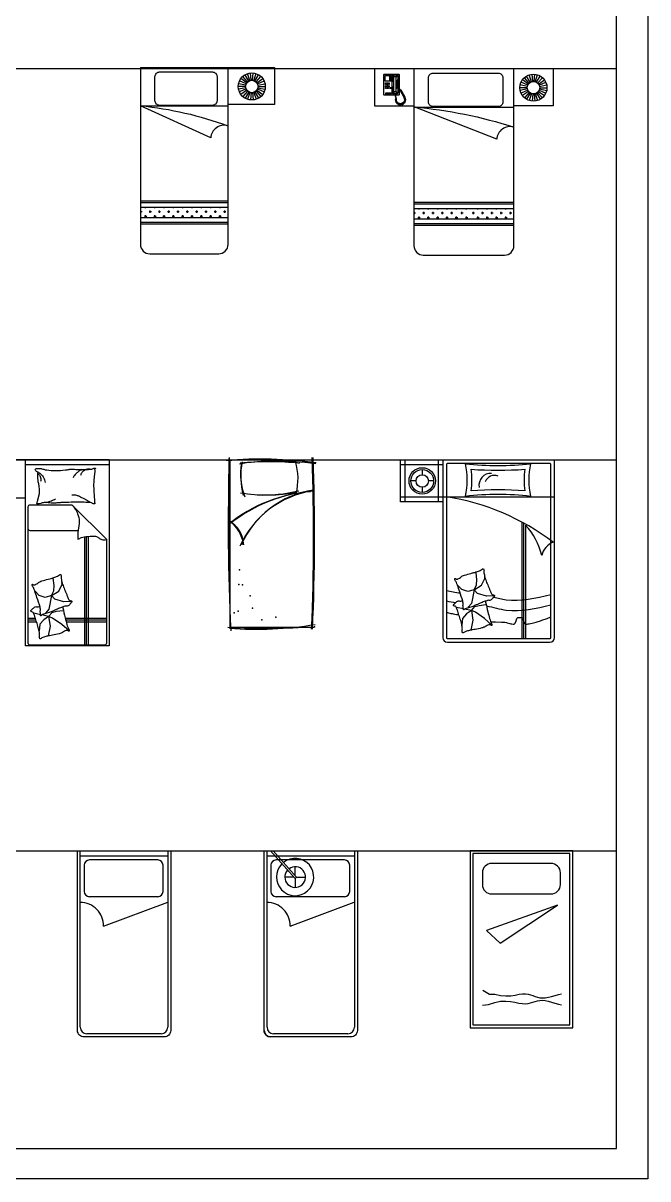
# Model space of a CAD drawing. Header units: inches. Extents: x 8.1 to 50.6, y 12.7 to 37.5.
# Drawn here: x 22.35 to 29.05, y 12.73 to 25.12 of the extents above; entities that cross this region are included whole.
import ezdxf

# ---------------------------------------------------------------- set-up
doc = ezdxf.new("R2010")
doc.units = ezdxf.units.IN
doc.header["$MEASUREMENT"] = 0
for name, color, linetype in [('02', 2, 'Continuous'), ('1', 1, 'Continuous'), ('4', 4, 'Continuous'), ('kadrbm', 4, 'Continuous')]:
    doc.layers.add(name, color=color, linetype=linetype)

# ---------------------------------------------------------------- blocks, each defined once
blk = doc.blocks.new('kadrbm')
at = {"layer": 'kadrbm', "color": 4}
blk.add_lwpolyline([(0, 0), (0, 24.797), (21, 24.797), (21, 0), (0, 0)], close=True, dxfattribs=at)
blk.add_lwpolyline([(20.663, 0.326), (20.663, 24.46), (0.337, 24.46), (0.337, 0.326), (20.663, 0.326)], dxfattribs=at)

msp = doc.modelspace()

# ---------------------------------------------------------------- linework, layer by layer
at = {"layer": '02'}
for p, q in [((23.605, 24.649), (25.045, 24.649)), ((24.755, 24.494), (24.703, 24.552)), ((24.767, 24.502), (24.728, 24.57)), ((24.779, 24.508), (24.755, 24.582)), ((24.793, 24.511), (24.785, 24.588)), ((24.807, 24.511), (24.815, 24.588)), ((24.821, 24.508), (24.845, 24.582)), ((24.834, 24.502), (24.872, 24.57)), ((24.845, 24.494), (24.897, 24.552)), ((26.117, 24.635), (28.035, 24.635)), ((26.117, 24.635), (26.117, 24.235)), ((26.216, 24.572), (26.219, 24.575)), ((26.216, 24.354), (26.216, 24.572)), ((26.219, 24.575), (26.377, 24.575)), ((26.232, 24.561), (26.278, 24.561)), ((26.232, 24.502), (26.232, 24.561)), ((26.278, 24.561), (26.278, 24.502)), ((26.282, 24.557), (26.282, 24.553)), ((26.295, 24.557), (26.282, 24.557)), ((26.282, 24.553), (26.295, 24.553)), ((26.295, 24.553), (26.295, 24.557)), ((26.306, 24.562), (26.312, 24.57)), ((26.306, 24.372), (26.306, 24.562)), ((26.312, 24.565), (26.311, 24.559)), ((26.311, 24.559), (26.325, 24.545)), ((26.311, 24.559), (26.311, 24.516)), ((26.312, 24.57), (26.359, 24.57)), ((26.318, 24.568), (26.312, 24.565)), ((26.318, 24.568), (26.356, 24.568)), ((26.326, 24.548), (26.318, 24.568)), ((26.348, 24.548), (26.356, 24.568)), ((26.364, 24.559), (26.35, 24.545)), ((26.356, 24.568), (26.362, 24.565)), ((26.359, 24.57), (26.367, 24.562)), ((26.362, 24.565), (26.364, 24.559)), ((26.367, 24.562), (26.367, 24.373)), ((26.377, 24.575), (26.38, 24.572)), ((26.38, 24.572), (26.38, 24.354)), ((27.788, 24.489), (27.749, 24.556)), ((27.801, 24.494), (27.777, 24.568)), ((27.815, 24.497), (27.807, 24.575)), ((27.829, 24.497), (27.837, 24.575)), ((27.842, 24.494), (27.866, 24.568)), ((27.855, 24.489), (27.894, 24.556)), ((28.035, 24.635), (28.035, 24.235)), ((24.733, 24.444), (24.655, 24.444)), ((24.734, 24.458), (24.659, 24.474)), ((24.734, 24.43), (24.659, 24.414)), ((24.739, 24.472), (24.668, 24.503)), ((24.746, 24.484), (24.683, 24.529)), ((24.854, 24.484), (24.917, 24.529)), ((24.861, 24.472), (24.932, 24.503)), ((24.866, 24.458), (24.941, 24.474)), ((24.866, 24.43), (24.941, 24.414)), ((24.867, 24.444), (24.945, 24.444)), ((26.278, 24.502), (26.232, 24.502)), ((26.234, 24.483), (26.243, 24.483)), ((26.234, 24.474), (26.234, 24.483)), ((26.243, 24.474), (26.234, 24.474)), ((26.234, 24.466), (26.243, 24.466)), ((26.234, 24.457), (26.234, 24.466)), ((26.243, 24.457), (26.234, 24.457)), ((26.234, 24.449), (26.243, 24.449)), ((26.234, 24.439), (26.234, 24.449)), ((26.243, 24.439), (26.234, 24.439)), ((26.234, 24.432), (26.243, 24.432)), ((26.234, 24.422), (26.234, 24.432)), ((26.243, 24.483), (26.243, 24.474)), ((26.243, 24.466), (26.243, 24.457)), ((26.243, 24.449), (26.243, 24.439)), ((26.243, 24.432), (26.243, 24.422)), ((26.249, 24.474), (26.249, 24.483)), ((26.249, 24.483), (26.259, 24.483)), ((26.259, 24.474), (26.249, 24.474)), ((26.249, 24.466), (26.259, 24.466)), ((26.249, 24.457), (26.249, 24.466)), ((26.259, 24.457), (26.249, 24.457)), ((26.249, 24.439), (26.249, 24.449)), ((26.249, 24.449), (26.259, 24.449)), ((26.259, 24.439), (26.249, 24.439)), ((26.249, 24.422), (26.249, 24.432)), ((26.249, 24.432), (26.259, 24.432)), ((26.259, 24.483), (26.259, 24.474)), ((26.259, 24.466), (26.259, 24.457)), ((26.259, 24.449), (26.259, 24.439)), ((26.259, 24.432), (26.259, 24.422)), ((26.265, 24.483), (26.274, 24.483)), ((26.265, 24.474), (26.265, 24.483)), ((26.274, 24.474), (26.265, 24.474)), ((26.265, 24.466), (26.274, 24.466)), ((26.265, 24.457), (26.265, 24.466)), ((26.274, 24.457), (26.265, 24.457)), ((26.265, 24.439), (26.265, 24.449)), ((26.265, 24.449), (26.274, 24.449)), ((26.274, 24.439), (26.265, 24.439)), ((26.265, 24.432), (26.274, 24.432)), ((26.265, 24.422), (26.265, 24.432)), ((26.274, 24.483), (26.274, 24.474)), ((26.274, 24.466), (26.274, 24.457)), ((26.274, 24.449), (26.274, 24.439)), ((26.274, 24.432), (26.274, 24.422)), ((26.282, 24.548), (26.282, 24.543)), ((26.295, 24.548), (26.282, 24.548)), ((26.282, 24.543), (26.295, 24.543)), ((26.282, 24.538), (26.282, 24.534)), ((26.295, 24.538), (26.282, 24.538)), ((26.282, 24.534), (26.295, 24.534)), ((26.282, 24.529), (26.282, 24.524)), ((26.282, 24.524), (26.295, 24.524)), ((26.282, 24.52), (26.282, 24.515)), ((26.295, 24.52), (26.282, 24.52)), ((26.282, 24.515), (26.295, 24.515)), ((26.282, 24.51), (26.282, 24.505)), ((26.295, 24.51), (26.282, 24.51)), ((26.282, 24.505), (26.295, 24.505)), ((26.284, 24.432), (26.296, 24.432)), ((26.284, 24.422), (26.284, 24.432)), ((26.295, 24.543), (26.295, 24.548)), ((26.295, 24.534), (26.295, 24.538)), ((26.295, 24.524), (26.295, 24.529)), ((26.295, 24.515), (26.295, 24.52)), ((26.295, 24.505), (26.295, 24.51)), ((26.296, 24.432), (26.296, 24.422)), ((26.311, 24.516), (26.314, 24.509)), ((26.311, 24.417), (26.314, 24.425)), ((26.314, 24.509), (26.318, 24.501)), ((26.314, 24.425), (26.318, 24.433)), ((26.318, 24.501), (26.32, 24.49)), ((26.318, 24.433), (26.32, 24.444)), ((26.32, 24.49), (26.32, 24.444)), ((26.325, 24.545), (26.326, 24.548)), ((26.325, 24.389), (26.325, 24.545)), ((26.348, 24.548), (26.326, 24.548)), ((26.35, 24.545), (26.348, 24.548)), ((26.35, 24.389), (26.35, 24.545)), ((26.356, 24.501), (26.355, 24.49)), ((26.355, 24.49), (26.355, 24.444)), ((26.356, 24.433), (26.355, 24.444)), ((26.361, 24.509), (26.356, 24.501)), ((26.361, 24.425), (26.356, 24.433)), ((26.364, 24.516), (26.361, 24.509)), ((26.364, 24.417), (26.361, 24.425)), ((27.755, 24.431), (27.677, 24.431)), ((27.756, 24.445), (27.68, 24.461)), ((27.761, 24.458), (27.69, 24.49)), ((27.768, 24.47), (27.705, 24.516)), ((27.777, 24.481), (27.725, 24.538)), ((27.867, 24.481), (27.918, 24.538)), ((27.876, 24.47), (27.939, 24.516)), ((27.883, 24.458), (27.954, 24.49)), ((27.887, 24.445), (27.963, 24.461)), ((27.889, 24.431), (27.966, 24.431)), ((24.739, 24.417), (24.668, 24.386)), ((24.746, 24.405), (24.683, 24.359)), ((24.755, 24.395), (24.703, 24.337)), ((24.767, 24.386), (24.728, 24.319)), ((24.779, 24.381), (24.755, 24.307)), ((24.793, 24.378), (24.785, 24.301)), ((24.807, 24.378), (24.815, 24.301)), ((24.821, 24.381), (24.845, 24.307)), ((24.834, 24.386), (24.872, 24.319)), ((24.845, 24.395), (24.897, 24.337)), ((24.854, 24.405), (24.917, 24.359)), ((24.861, 24.417), (24.932, 24.386)), ((26.219, 24.351), (26.216, 24.354)), ((26.337, 24.351), (26.219, 24.351)), ((26.243, 24.422), (26.234, 24.422)), ((26.235, 24.372), (26.235, 24.362)), ((26.251, 24.372), (26.235, 24.372)), ((26.235, 24.362), (26.251, 24.362)), ((26.259, 24.422), (26.249, 24.422)), ((26.251, 24.362), (26.251, 24.372)), ((26.257, 24.372), (26.257, 24.362)), ((26.273, 24.372), (26.257, 24.372)), ((26.257, 24.362), (26.273, 24.362)), ((26.274, 24.422), (26.265, 24.422)), ((26.273, 24.362), (26.273, 24.372)), ((26.279, 24.372), (26.279, 24.362)), ((26.295, 24.372), (26.279, 24.372)), ((26.279, 24.362), (26.295, 24.362)), ((26.296, 24.422), (26.284, 24.422)), ((26.295, 24.362), (26.295, 24.372)), ((26.314, 24.364), (26.306, 24.372)), ((26.311, 24.375), (26.311, 24.417)), ((26.311, 24.375), (26.325, 24.389)), ((26.312, 24.369), (26.311, 24.375)), ((26.318, 24.365), (26.312, 24.369)), ((26.336, 24.364), (26.314, 24.364)), ((26.326, 24.386), (26.318, 24.365)), ((26.318, 24.365), (26.336, 24.365)), ((26.325, 24.389), (26.326, 24.386)), ((26.348, 24.386), (26.326, 24.386)), ((26.34, 24.37), (26.336, 24.37)), ((26.336, 24.37), (26.336, 24.357)), ((26.336, 24.357), (26.34, 24.341)), ((26.341, 24.358), (26.34, 24.37)), ((26.34, 24.341), (26.344, 24.326)), ((26.341, 24.312), (26.34, 24.304)), ((26.34, 24.304), (26.349, 24.303)), ((26.349, 24.303), (26.34, 24.297)), ((26.341, 24.365), (26.356, 24.365)), ((26.359, 24.364), (26.341, 24.364)), ((26.344, 24.347), (26.341, 24.358)), ((26.344, 24.316), (26.341, 24.312)), ((26.377, 24.351), (26.343, 24.351)), ((26.344, 24.326), (26.343, 24.317)), ((26.343, 24.317), (26.344, 24.316)), ((26.347, 24.332), (26.344, 24.347)), ((26.348, 24.325), (26.347, 24.332)), ((26.35, 24.389), (26.348, 24.386)), ((26.348, 24.386), (26.356, 24.365)), ((26.348, 24.317), (26.348, 24.325)), ((26.354, 24.312), (26.348, 24.317)), ((26.364, 24.375), (26.35, 24.389)), ((26.353, 24.305), (26.354, 24.312)), ((26.354, 24.285), (26.353, 24.305)), ((26.356, 24.365), (26.362, 24.369)), ((26.367, 24.373), (26.359, 24.364)), ((26.362, 24.369), (26.364, 24.375)), ((26.38, 24.354), (26.377, 24.351)), ((26.388, 24.412), (26.38, 24.413)), ((26.38, 24.408), (26.386, 24.407)), ((26.386, 24.407), (26.389, 24.404)), ((26.392, 24.41), (26.388, 24.412)), ((26.389, 24.404), (26.393, 24.401)), ((26.397, 24.403), (26.392, 24.41)), ((26.393, 24.401), (26.395, 24.399)), ((26.398, 24.399), (26.395, 24.396)), ((26.395, 24.399), (26.398, 24.399)), ((26.395, 24.396), (26.4, 24.387)), ((26.402, 24.403), (26.397, 24.403)), ((26.4, 24.387), (26.41, 24.369)), ((26.406, 24.402), (26.402, 24.403)), ((26.402, 24.39), (26.407, 24.399)), ((26.41, 24.393), (26.402, 24.39)), ((26.407, 24.399), (26.406, 24.402)), ((26.408, 24.379), (26.413, 24.388)), ((26.417, 24.382), (26.408, 24.379)), ((26.413, 24.388), (26.41, 24.393)), ((26.41, 24.369), (26.417, 24.356)), ((26.413, 24.369), (26.42, 24.377)), ((26.422, 24.373), (26.413, 24.369)), ((26.42, 24.377), (26.417, 24.382)), ((26.417, 24.356), (26.419, 24.356)), ((26.419, 24.356), (26.418, 24.353)), ((26.418, 24.353), (26.429, 24.335)), ((26.419, 24.359), (26.425, 24.366)), ((26.428, 24.362), (26.419, 24.359)), ((26.425, 24.366), (26.422, 24.373)), ((26.426, 24.346), (26.431, 24.355)), ((26.435, 24.349), (26.426, 24.346)), ((26.431, 24.355), (26.428, 24.362)), ((26.429, 24.335), (26.439, 24.305)), ((26.433, 24.335), (26.439, 24.344)), ((26.443, 24.336), (26.433, 24.335)), ((26.439, 24.344), (26.435, 24.349)), ((26.439, 24.305), (26.435, 24.281)), ((26.436, 24.323), (26.445, 24.326)), ((26.446, 24.323), (26.436, 24.323)), ((26.442, 24.309), (26.449, 24.316)), ((26.451, 24.309), (26.442, 24.309)), ((26.442, 24.298), (26.452, 24.301)), ((26.445, 24.326), (26.443, 24.336)), ((26.449, 24.316), (26.446, 24.323)), ((26.452, 24.301), (26.451, 24.309)), ((27.756, 24.417), (27.68, 24.401)), ((27.761, 24.404), (27.69, 24.372)), ((27.768, 24.391), (27.705, 24.346)), ((27.777, 24.381), (27.725, 24.323)), ((27.788, 24.373), (27.749, 24.306)), ((27.801, 24.367), (27.777, 24.293)), ((27.815, 24.364), (27.807, 24.287)), ((27.829, 24.364), (27.837, 24.287)), ((27.842, 24.367), (27.866, 24.293)), ((27.855, 24.373), (27.894, 24.306)), ((27.867, 24.381), (27.918, 24.323)), ((27.876, 24.391), (27.939, 24.346)), ((27.883, 24.404), (27.954, 24.372)), ((27.887, 24.417), (27.963, 24.401)), ((24.545, 24.233), (23.605, 24.233)), ((26.117, 24.235), (26.54, 24.235)), ((26.34, 24.297), (26.341, 24.289)), ((26.341, 24.289), (26.351, 24.288)), ((26.351, 24.288), (26.342, 24.281)), ((26.342, 24.281), (26.346, 24.274)), ((26.346, 24.274), (26.356, 24.275)), ((26.356, 24.275), (26.352, 24.267)), ((26.352, 24.267), (26.356, 24.261)), ((26.366, 24.27), (26.354, 24.285)), ((26.356, 24.261), (26.364, 24.266)), ((26.364, 24.266), (26.362, 24.258)), ((26.362, 24.258), (26.368, 24.254)), ((26.383, 24.261), (26.366, 24.27)), ((26.368, 24.254), (26.376, 24.26)), ((26.376, 24.26), (26.375, 24.25)), ((26.375, 24.25), (26.382, 24.248)), ((26.382, 24.248), (26.386, 24.256)), ((26.402, 24.259), (26.383, 24.261)), ((26.386, 24.256), (26.39, 24.248)), ((26.39, 24.248), (26.395, 24.247)), ((26.395, 24.247), (26.397, 24.256)), ((26.397, 24.256), (26.401, 24.246)), ((26.401, 24.246), (26.407, 24.248)), ((26.421, 24.267), (26.402, 24.259)), ((26.407, 24.248), (26.407, 24.256)), ((26.407, 24.256), (26.415, 24.25)), ((26.415, 24.25), (26.42, 24.252)), ((26.419, 24.262), (26.425, 24.254)), ((26.42, 24.252), (26.419, 24.262)), ((26.435, 24.281), (26.421, 24.267)), ((26.425, 24.254), (26.43, 24.258)), ((26.43, 24.258), (26.427, 24.267)), ((26.427, 24.267), (26.436, 24.263)), ((26.44, 24.267), (26.435, 24.275)), ((26.435, 24.275), (26.444, 24.273)), ((26.436, 24.263), (26.44, 24.267)), ((26.439, 24.288), (26.449, 24.287)), ((26.447, 24.279), (26.439, 24.288)), ((26.451, 24.294), (26.442, 24.298)), ((26.444, 24.273), (26.447, 24.279)), ((26.449, 24.287), (26.451, 24.294)), ((27.612, 24.219), (26.54, 24.219)), ((28.035, 24.235), (27.612, 24.235)), ((24.545, 23.215), (23.605, 23.215)), ((24.545, 23.195), (23.605, 23.195)), ((27.612, 23.201), (26.54, 23.201)), ((24.545, 23.145), (23.605, 23.145)), ((23.605, 23.101), (23.622, 23.101)), ((23.659, 23.139), (23.659, 23.145)), ((23.659, 23.039), (23.659, 23.064)), ((23.697, 23.101), (23.722, 23.101)), ((23.709, 23.089), (23.709, 23.114)), ((23.759, 23.139), (23.759, 23.145)), ((23.759, 23.039), (23.759, 23.064)), ((23.797, 23.101), (23.822, 23.101)), ((23.809, 23.089), (23.809, 23.114)), ((23.859, 23.139), (23.859, 23.145)), ((23.859, 23.039), (23.859, 23.064)), ((23.897, 23.101), (23.922, 23.101)), ((23.909, 23.089), (23.909, 23.114)), ((23.959, 23.139), (23.959, 23.145)), ((23.959, 23.039), (23.959, 23.064)), ((23.997, 23.101), (24.022, 23.101)), ((24.009, 23.089), (24.009, 23.114)), ((24.059, 23.139), (24.059, 23.145)), ((24.059, 23.039), (24.059, 23.064)), ((24.097, 23.101), (24.122, 23.101)), ((24.109, 23.089), (24.109, 23.114)), ((24.159, 23.139), (24.159, 23.145)), ((24.159, 23.039), (24.159, 23.064)), ((24.197, 23.101), (24.222, 23.101)), ((24.209, 23.089), (24.209, 23.114)), ((24.259, 23.139), (24.259, 23.145)), ((24.259, 23.039), (24.259, 23.064)), ((24.297, 23.101), (24.322, 23.101)), ((24.309, 23.089), (24.309, 23.114)), ((24.359, 23.139), (24.359, 23.145)), ((24.359, 23.039), (24.359, 23.064)), ((24.397, 23.101), (24.422, 23.101)), ((24.409, 23.089), (24.409, 23.114)), ((24.459, 23.139), (24.459, 23.145)), ((24.459, 23.039), (24.459, 23.064)), ((24.497, 23.101), (24.522, 23.101)), ((24.509, 23.089), (24.509, 23.114)), ((27.612, 23.181), (26.54, 23.181)), ((27.612, 23.131), (26.54, 23.131)), ((26.54, 23.088), (26.557, 23.088)), ((26.545, 23.075), (26.545, 23.1)), ((26.595, 23.125), (26.595, 23.131)), ((26.632, 23.088), (26.657, 23.088)), ((26.645, 23.075), (26.645, 23.1)), ((26.695, 23.125), (26.695, 23.131)), ((26.732, 23.088), (26.757, 23.088)), ((26.745, 23.075), (26.745, 23.1)), ((26.795, 23.125), (26.795, 23.131)), ((26.832, 23.088), (26.857, 23.088)), ((26.845, 23.075), (26.845, 23.1)), ((26.895, 23.125), (26.895, 23.131)), ((26.932, 23.088), (26.957, 23.088)), ((26.945, 23.075), (26.945, 23.1)), ((26.995, 23.125), (26.995, 23.131)), ((27.042, 23.088), (27.067, 23.088)), ((27.054, 23.075), (27.054, 23.1)), ((27.104, 23.125), (27.104, 23.131)), ((27.165, 23.088), (27.19, 23.088)), ((27.177, 23.075), (27.177, 23.1)), ((27.227, 23.125), (27.227, 23.131)), ((27.265, 23.088), (27.29, 23.088)), ((27.277, 23.075), (27.277, 23.1)), ((27.327, 23.125), (27.327, 23.131)), ((27.365, 23.088), (27.39, 23.088)), ((27.377, 23.075), (27.377, 23.1)), ((27.427, 23.125), (27.427, 23.131)), ((27.465, 23.088), (27.49, 23.088)), ((27.477, 23.075), (27.477, 23.1)), ((27.527, 23.125), (27.527, 23.131)), ((27.565, 23.088), (27.59, 23.088)), ((27.577, 23.075), (27.577, 23.1)), ((24.545, 23.036), (23.605, 23.036)), ((24.545, 22.986), (23.605, 22.986)), ((24.545, 22.966), (23.605, 22.966)), ((23.647, 23.051), (23.672, 23.051)), ((23.747, 23.051), (23.772, 23.051)), ((23.847, 23.051), (23.872, 23.051)), ((23.947, 23.051), (23.972, 23.051)), ((24.047, 23.051), (24.072, 23.051)), ((24.147, 23.051), (24.172, 23.051)), ((24.247, 23.051), (24.272, 23.051)), ((24.347, 23.051), (24.372, 23.051)), ((24.447, 23.051), (24.472, 23.051)), ((27.612, 23.022), (26.54, 23.022)), ((27.612, 22.972), (26.54, 22.972)), ((27.612, 22.952), (26.54, 22.952)), ((26.582, 23.038), (26.607, 23.038)), ((26.595, 23.025), (26.595, 23.05)), ((26.682, 23.038), (26.707, 23.038)), ((26.695, 23.025), (26.695, 23.05)), ((26.782, 23.038), (26.807, 23.038)), ((26.795, 23.025), (26.795, 23.05)), ((26.882, 23.038), (26.907, 23.038)), ((26.895, 23.025), (26.895, 23.05)), ((26.982, 23.038), (27.012, 23.038)), ((26.995, 23.025), (26.995, 23.05)), ((27.092, 23.038), (27.117, 23.038)), ((27.104, 23.025), (27.104, 23.05)), ((27.215, 23.038), (27.24, 23.038)), ((27.227, 23.025), (27.227, 23.05)), ((27.315, 23.038), (27.34, 23.038)), ((27.327, 23.025), (27.327, 23.05)), ((27.415, 23.038), (27.44, 23.038)), ((27.427, 23.025), (27.427, 23.05)), ((27.515, 23.038), (27.54, 23.038)), ((27.527, 23.025), (27.527, 23.05)), ((22.371, 20.389), (23.271, 20.389)), ((24.566, 18.64), (24.566, 20.44)), ((24.566, 20.44), (25.466, 20.44)), ((26.397, 19.989), (26.397, 20.44)), ((26.397, 20.44), (28.049, 20.44)), ((26.397, 20.39), (26.849, 20.39)), ((26.447, 19.989), (26.447, 20.44)), ((26.799, 20.44), (26.799, 19.989)), ((26.849, 20.44), (26.849, 18.531)), ((28.049, 18.531), (28.049, 20.44)), ((28.049, 20.04), (26.397, 20.039)), ((26.849, 19.989), (26.397, 19.989)), ((22.397, 19.933), (22.397, 18.474)), ((22.874, 19.953), (22.417, 19.953)), ((22.874, 19.953), (23.243, 19.583)), ((27.696, 19.771), (27.696, 18.521)), ((27.716, 19.761), (27.716, 18.521)), ((27.736, 19.739), (27.736, 18.521)), ((22.417, 19.681), (22.935, 19.681)), ((23.004, 19.612), (23.004, 18.454)), ((23.024, 19.615), (23.024, 18.454)), ((23.044, 19.618), (23.044, 18.454)), ((23.243, 18.474), (23.243, 19.583)), ((27.206, 19.231), (27.201, 19.234)), ((27.213, 19.152), (27.206, 19.231)), ((22.67, 19.169), (22.666, 19.172)), ((22.678, 19.089), (22.67, 19.169)), ((22.728, 19.031), (22.764, 19.104)), ((22.764, 19.104), (22.763, 19.124)), ((27.053, 19.048), (27.007, 19.095)), ((27.185, 19.045), (27.212, 19.097)), ((27.212, 19.097), (27.213, 19.152)), ((27.264, 19.094), (27.3, 19.167)), ((27.3, 19.167), (27.299, 19.186)), ((22.517, 18.985), (22.471, 19.032)), ((22.582, 18.963), (22.517, 18.985)), ((22.649, 18.983), (22.582, 18.963)), ((22.649, 18.983), (22.622, 18.836)), ((22.649, 18.983), (22.676, 19.034)), ((22.649, 18.983), (22.728, 19.031)), ((22.688, 18.944), (22.649, 18.983)), ((22.676, 19.034), (22.678, 19.089)), ((27.117, 19.026), (27.053, 19.048)), ((27.185, 19.045), (27.117, 19.026)), ((27.185, 19.045), (27.158, 18.898)), ((27.185, 19.045), (27.264, 19.094)), ((27.223, 19.006), (27.185, 19.045)), ((27.319, 18.977), (27.223, 19.006)), ((27.402, 18.981), (27.319, 18.977)), ((22.783, 18.915), (22.688, 18.944)), ((22.866, 18.919), (22.783, 18.915)), ((27.07, 18.84), (26.996, 18.855)), ((27.126, 18.861), (27.118, 18.852)), ((27.158, 18.898), (27.126, 18.861)), ((27.156, 18.822), (27.193, 18.865)), ((27.193, 18.865), (27.24, 18.877)), ((27.24, 18.877), (27.312, 18.886)), ((22.478, 18.738), (22.397, 18.738)), ((22.534, 18.777), (22.46, 18.793)), ((22.567, 18.724), (22.525, 18.675)), ((22.62, 18.759), (22.546, 18.775)), ((22.62, 18.759), (22.567, 18.724)), ((22.59, 18.798), (22.582, 18.789)), ((22.622, 18.836), (22.59, 18.798)), ((22.62, 18.759), (22.657, 18.802)), ((22.663, 18.741), (22.62, 18.759)), ((22.62, 18.759), (22.637, 18.655)), ((22.657, 18.802), (22.704, 18.814)), ((22.762, 18.673), (22.663, 18.741)), ((22.704, 18.814), (22.776, 18.824)), ((23.243, 18.738), (22.799, 18.738)), ((27.06, 18.738), (27.054, 18.664)), ((27.102, 18.786), (27.06, 18.738)), ((27.156, 18.822), (27.082, 18.837)), ((27.156, 18.822), (27.102, 18.786)), ((27.199, 18.804), (27.156, 18.822)), ((27.156, 18.822), (27.173, 18.717)), ((27.298, 18.735), (27.199, 18.804)), ((27.376, 18.665), (27.298, 18.735)), ((22.484, 18.718), (22.397, 18.718)), ((22.491, 18.698), (22.397, 18.698)), ((22.525, 18.675), (22.518, 18.601)), ((22.637, 18.655), (22.614, 18.549)), ((22.84, 18.603), (22.762, 18.673)), ((23.243, 18.718), (22.804, 18.718)), ((23.243, 18.698), (22.81, 18.698)), ((25.466, 18.64), (24.566, 18.64)), ((27.173, 18.717), (27.15, 18.612)), ((26.899, 18.481), (27.999, 18.481)), ((22.417, 18.454), (23.223, 18.454)), ((22.96, 14.352), (22.96, 16.246)), ((23.898, 16.248), (23.898, 14.352)), ((24.963, 14.352), (24.963, 16.246)), ((25.261, 15.952), (24.999, 16.243)), ((25.277, 15.967), (25.029, 16.243)), ((25.901, 16.248), (25.901, 14.352)), ((22.96, 16.192), (23.898, 16.192)), ((23.792, 16.146), (23.057, 16.146)), ((24.963, 16.192), (25.9, 16.192)), ((25.795, 16.146), (25.06, 16.146)), ((23.002, 16.091), (23.002, 15.808)), ((23.848, 15.808), (23.848, 16.091)), ((25.004, 16.091), (25.004, 15.808)), ((25.265, 15.98), (25.265, 16.074)), ((25.851, 15.808), (25.851, 16.091)), ((25.25, 15.963), (25.154, 15.963)), ((25.265, 15.95), (25.265, 15.852)), ((25.269, 15.951), (25.277, 15.959)), ((25.279, 15.963), (25.376, 15.963)), ((23.057, 15.753), (23.792, 15.753)), ((25.06, 15.753), (25.795, 15.753)), ((23.208, 15.437), (23.898, 15.692)), ((25.21, 15.437), (25.9, 15.692)), ((23.828, 14.282), (23.03, 14.282)), ((25.831, 14.282), (25.033, 14.282))]:
    msp.add_line(p, q, dxfattribs=at)
for points in [[(23.605, 24.649), (23.605, 22.749, 0.414214), (23.705, 22.649), (24.445, 22.649, 0.414214), (24.545, 22.749), (24.545, 24.649)], [(26.54, 24.635), (26.54, 22.735, 0.414214), (26.64, 22.635), (27.512, 22.635, 0.414214), (27.612, 22.735), (27.612, 24.635)], [(22.506, 20.308, -0.263368), (22.478, 20.327, -0.494818), (22.487, 20.346, -0.049225), (22.505, 20.347, -0.036831), (22.529, 20.346, -0.031893), (22.567, 20.337, 0.035782), (22.601, 20.33, 0.032941), (22.69, 20.325, 0.026564), (22.801, 20.33, 0.017905), (22.839, 20.336, -0.033397), (22.859, 20.338, -0.03204), (22.896, 20.337, 0.018442), (22.961, 20.334, 0.010837), (23.025, 20.335, 0.014624), (23.073, 20.338, 0.111249), (23.096, 20.345, -0.153708), (23.113, 20.349, -0.076444), (23.12, 20.348, -0.215512), (23.122, 20.346, -0.585858), (23.119, 20.343, 0.363489), (23.115, 20.34, 0.191716), (23.114, 20.328, -0.129675), (23.116, 20.312, -0.01735), (23.113, 20.295, 0.019326), (23.111, 20.28, 0.018818), (23.104, 20.212, 0.021828), (23.103, 20.152, 0.006204), (23.105, 20.118, 0.001963), (23.111, 20.012, 0.028341), (23.115, 19.975, -0.117014), (23.115, 19.967, -0.36606), (23.113, 19.966, -0.03973), (23.099, 19.968, -0.048309), (23.086, 19.974, 0.062981), (23.075, 19.978, 0.04058), (23.052, 19.981, 0.014345), (22.985, 19.983, 0.005484), (22.86, 19.983, 0.007153), (22.763, 19.98, 0.008762), (22.721, 19.977, -0.008153), (22.675, 19.974, -0.06251), (22.618, 19.978, 0.078669), (22.572, 19.98, 0.047825), (22.55, 19.976, -0.034494), (22.519, 19.968, -0.023571), (22.494, 19.965, -0.510228), (22.493, 19.967), (22.5, 19.997), (22.521, 20.079, 0.073041), (22.523, 20.099, 0.023305), (22.517, 20.16, 0.018299), (22.513, 20.183, -0.01097), (22.506, 20.221, -0.042281), (22.503, 20.255, -0.027201), (22.506, 20.308)], [(22.98, 20.334, 0.027842), (22.956, 20.324, 0.048685), (22.944, 20.316, 0.023666), (22.916, 20.291, 0.031223), (22.897, 20.271, 0.046801), (22.892, 20.263, 0.023191), (22.884, 20.246)], [(23.062, 20.34, 0.088153), (23.027, 20.336, 0.088153), (22.996, 20.321, 0.077547), (22.975, 20.3, 0.077547), (22.961, 20.272)], [(22.504, 20.292, -0.05369), (22.519, 20.279, -0.070312), (22.527, 20.267, -0.015448), (22.53, 20.258, -0.013244), (22.534, 20.248, -0.082127), (22.537, 20.23, -0.064164), (22.534, 20.207)], [(22.506, 20.308, -0.077379), (22.541, 20.283, -0.077379), (22.566, 20.248, -0.047525), (22.576, 20.223, -0.047525), (22.581, 20.197)], [(22.596, 19.981, 0.009729), (22.624, 19.99, 0.009729), (22.651, 20, 0.007971), (22.672, 20.009, 0.007971), (22.694, 20.019)], [(23.066, 19.98, 0.016108), (23.027, 20.006, 0.024599), (23, 20.021, 0.009477), (22.951, 20.044, 0.015937), (22.921, 20.057, 0.072521), (22.905, 20.06, 0.033339), (22.869, 20.06)], [(22.874, 19.953, -0.085272), (22.937, 19.843, -0.124044), (22.946, 19.756), (22.933, 19.66), (22.934, 19.588)], [(22.934, 19.588, -0.027362), (22.973, 19.604, -0.040834), (23, 19.611, -0.038441), (23.088, 19.621, -0.076528), (23.132, 19.616, -0.103649), (23.159, 19.601, 0.093398), (23.189, 19.585, 0.072727), (23.212, 19.581, 0.052315), (23.243, 19.583)], [(22.771, 18.86, 0.025626), (22.773, 18.851, 0.0108), (22.797, 18.745, 0.00456), (22.816, 18.673, 0.01125), (22.825, 18.644, 0.069394), (22.833, 18.629, -0.079756), (22.839, 18.615, -0.106399), (22.84, 18.603, -0.696383), (22.832, 18.602, 0.189917), (22.825, 18.607, 0.033518), (22.817, 18.609, 0.075627), (22.813, 18.609, 0.053489), (22.807, 18.607, 0.017838), (22.789, 18.599, 0.038394), (22.768, 18.587, -0.059529), (22.755, 18.579, -0.035943), (22.733, 18.573, -0.011245), (22.662, 18.558, -0.006203), (22.63, 18.552, 0.010783), (22.612, 18.549, 0.019485), (22.601, 18.546, 0.005062), (22.559, 18.534, 0.101392), (22.538, 18.522, -0.223768), (22.527, 18.519, -0.25558), (22.524, 18.522, -0.081563), (22.521, 18.535, -0.071805), (22.522, 18.549, 0.069985), (22.523, 18.563, 0.03546), (22.516, 18.611, 0.029432), (22.501, 18.668, 0.001554), (22.492, 18.695, -0.00152), (22.483, 18.723, -0.004735), (22.473, 18.752, 0.00382), (22.462, 18.788, 0.296001), (22.438, 18.808, -0.649774), (22.432, 18.826, -0.02319), (22.436, 18.829, 0.0288), (22.439, 18.832, 0.005727), (22.444, 18.837, -0.004358), (22.451, 18.843, -0.027528), (22.465, 18.855, -0.046214), (22.475, 18.862, -0.194121), (22.488, 18.863, 0.133719), (22.508, 18.862, 0.005779), (22.526, 18.866, 0.008882)], [(27.307, 18.923, 0.025626), (27.309, 18.913, 0.0108), (27.333, 18.807, 0.00456), (27.352, 18.735, 0.01125), (27.361, 18.707, 0.069394), (27.368, 18.691, -0.079756), (27.375, 18.677, -0.106399), (27.376, 18.665, -0.328642), (27.373, 18.662, -0.299547), (27.368, 18.665, 0.189917), (27.361, 18.669, 0.033518), (27.353, 18.671, 0.075627), (27.349, 18.671, 0.053489), (27.343, 18.669, 0.017838), (27.324, 18.661, 0.038394), (27.304, 18.649, -0.059529), (27.29, 18.642, -0.035943), (27.269, 18.635, -0.011245), (27.198, 18.62, -0.006203), (27.166, 18.615, 0.010783), (27.147, 18.611, 0.019485), (27.136, 18.609, 0.005062), (27.095, 18.596, 0.101392), (27.074, 18.585, -0.223768), (27.063, 18.582, -0.25558), (27.059, 18.585, -0.081563), (27.056, 18.597, -0.071805), (27.057, 18.611, 0.069985), (27.059, 18.625, 0.03546), (27.052, 18.673, 0.029432), (27.037, 18.73, 0.001554), (27.028, 18.758, -0.00152), (27.018, 18.786, -0.004735), (27.009, 18.815, 0.00382), (26.998, 18.851, 0.296001), (26.973, 18.87, -0.649774), (26.967, 18.888, -0.02319), (26.971, 18.891, 0.0288), (26.975, 18.894, 0.005727), (26.98, 18.899, -0.004358), (26.986, 18.905, -0.027528), (27.001, 18.918, -0.046214), (27.011, 18.924, -0.194121), (27.024, 18.925, 0.133719), (27.043, 18.924, 0.005779), (27.061, 18.929, 0.008882)]]:
    msp.add_lwpolyline(points, format="xyb", dxfattribs=at)
for points in [[(23.811, 24.6), (24.377, 24.6, -0.414214), (24.427, 24.55), (24.427, 24.291, -0.414214), (24.377, 24.241), (23.811, 24.241, -0.414214), (23.761, 24.291), (23.761, 24.55, -0.414214)], [(26.746, 24.587), (27.445, 24.587, -0.414214), (27.495, 24.537), (27.495, 24.278, -0.414214), (27.445, 24.228), (26.746, 24.228, -0.414214), (26.696, 24.278), (26.696, 24.537, -0.414214)], [(23.607, 24.238, -0.060881), (24.544, 24.023, 0.477131), (24.36, 23.892)], [(26.542, 24.224, -0.05365), (27.612, 24.009, 0.477131), (27.428, 23.878)], [(27.999, 20.4), (26.899, 20.4, 0.414214), (26.889, 20.39), (26.889, 18.531, 0.414214), (26.899, 18.521), (27.999, 18.521, 0.414214), (28.009, 18.531), (28.009, 20.39, 0.414214)], [(27.792, 20.047, 0.057143), (27.092, 20.047, 0.114286), (27.092, 20.397, 0.057143), (27.792, 20.397, 0.114286)], [(27.73, 20.106, 0.037997), (27.154, 20.106, 0.070569), (27.154, 20.338, 0.037997), (27.73, 20.338, 0.070569)], [(27.252, 19.253, 0.101392), (27.272, 19.266, -0.223768), (27.283, 19.27, -0.25558), (27.287, 19.268, -0.081563), (27.291, 19.255, -0.071805), (27.291, 19.241, 0.069985), (27.291, 19.227, 0.03546), (27.301, 19.18, 0.029432), (27.32, 19.124, 0.001554), (27.332, 19.097, -0.00152), (27.343, 19.07, -0.004735), (27.355, 19.042, 0.00382), (27.369, 19.007, 0.296001), (27.395, 18.989, -0.649774), (27.402, 18.972, -0.02319), (27.398, 18.968, 0.0288), (27.395, 18.965, 0.005727), (27.391, 18.96, -0.004358), (27.384, 18.953, -0.027528), (27.371, 18.94, -0.046214), (27.362, 18.933, -0.194121), (27.348, 18.931, 0.133719), (27.329, 18.93, 0.011505), (27.294, 18.918, 0.008882), (27.249, 18.901, 0.012426), (27.192, 18.875, -0.033612), (27.171, 18.867), (27.125, 18.852), (27.089, 18.841, 0.224341), (27.077, 18.831, -0.722772), (27.07, 18.831, -0.103513), (27.07, 18.834, 0.053465), (27.07, 18.84, 0.030109), (27.068, 18.858, -0.031436), (27.066, 18.876, -0.05324), (27.067, 18.888, 0.05518), (27.067, 18.9, 0.056271), (27.064, 18.921, 0.0108), (27.031, 19.024, 0.00456), (27.007, 19.095, 0.01125), (26.996, 19.123, 0.069394), (26.987, 19.138, -0.079756), (26.98, 19.151, -0.106399), (26.978, 19.163, -0.328642), (26.981, 19.166, -0.299547), (26.986, 19.164, 0.189917), (26.993, 19.16, 0.033518), (27.001, 19.159, 0.075627), (27.005, 19.159, 0.053489), (27.011, 19.161, 0.017838), (27.029, 19.171, 0.038394), (27.048, 19.185, -0.059529), (27.061, 19.193, -0.035943), (27.082, 19.201, -0.011245), (27.151, 19.221, -0.006203), (27.183, 19.229, 0.010783), (27.201, 19.234, 0.019485), (27.212, 19.238, 0.005062)], [(22.716, 19.191, 0.101392), (22.737, 19.204, -0.223768), (22.748, 19.208, -0.25558), (22.751, 19.205, -0.081563), (22.755, 19.193, -0.071805), (22.755, 19.179, 0.069985), (22.755, 19.165, 0.03546), (22.765, 19.117, 0.029432), (22.785, 19.062, 0.001554), (22.796, 19.035, -0.00152), (22.808, 19.008, -0.004735), (22.819, 18.979, 0.00382), (22.833, 18.944, 0.296001), (22.859, 18.927, -0.649774), (22.866, 18.91, -0.02319), (22.862, 18.906, 0.0288), (22.859, 18.903, 0.005727), (22.855, 18.898, -0.004358), (22.849, 18.891, -0.027528), (22.835, 18.877, -0.046214), (22.826, 18.871, -0.194121), (22.813, 18.868, 0.133719), (22.793, 18.868, 0.011505), (22.758, 18.856, 0.008882), (22.714, 18.838, 0.012426), (22.657, 18.813, -0.033612), (22.635, 18.805), (22.589, 18.79), (22.553, 18.779, 0.224341), (22.541, 18.768, -0.722772), (22.534, 18.769, -0.103513), (22.534, 18.772, 0.053465), (22.534, 18.777, 0.030109), (22.532, 18.796, -0.031436), (22.53, 18.814, -0.05324), (22.531, 18.826, 0.05518), (22.532, 18.838, 0.056271), (22.528, 18.858, 0.0108), (22.495, 18.962, 0.00456), (22.471, 19.032, 0.01125), (22.46, 19.06, 0.069394), (22.451, 19.075, -0.079756), (22.444, 19.089, -0.106399), (22.442, 19.101, -0.328642), (22.445, 19.104, -0.299547), (22.45, 19.102, 0.189917), (22.457, 19.097, 0.033518), (22.465, 19.096, 0.075627), (22.469, 19.097, 0.053489), (22.475, 19.099, 0.017838), (22.493, 19.109, 0.038394), (22.512, 19.122, -0.059529), (22.525, 19.131, -0.035943), (22.546, 19.139, -0.011245), (22.616, 19.159, -0.006203), (22.647, 19.167, 0.010783), (22.666, 19.172, 0.019485), (22.676, 19.175, 0.005062)], [(22.93, 16.246), (23.93, 16.246), (23.93, 14.318, -0.414214), (23.86, 14.248), (23, 14.248, -0.414214), (22.93, 14.318)], [(24.933, 16.246), (25.933, 16.246), (25.933, 14.318, -0.414214), (25.863, 14.248), (25.003, 14.248, -0.445485), (24.933, 14.318)], [(28.011, 15.782, 0.414214), (28.111, 15.882), (28.111, 16.009, 0.414214), (28.011, 16.109), (27.374, 16.109, 0.414214), (27.274, 16.009), (27.274, 15.882, 0.414214), (27.374, 15.782)]]:
    msp.add_lwpolyline(points, format="xyb", close=True, dxfattribs=at)
for points in [[(25.045, 24.649), (25.045, 24.249), (24.545, 24.249)], [(22.371, 20.44), (21.961, 20.44), (21.961, 20.03), (22.371, 20.03)], [(27.274, 14.589), (27.339, 14.594), (27.406, 14.619), (27.469, 14.631), (27.525, 14.633), (27.577, 14.628), (27.624, 14.62), (27.665, 14.611), (27.702, 14.605), (27.735, 14.603), (27.764, 14.606), (27.791, 14.612), (27.815, 14.62), (27.839, 14.628), (27.864, 14.635), (27.889, 14.64), (27.917, 14.641), (27.948, 14.638), (27.981, 14.631), (28.016, 14.622), (28.053, 14.611), (28.09, 14.601), (28.124, 14.592)], [(27.278, 14.748), (27.35, 14.705), (27.408, 14.705), (27.47, 14.691), (27.526, 14.687), (27.578, 14.69), (27.625, 14.697), (27.667, 14.705), (27.704, 14.71), (27.737, 14.71), (27.766, 14.706), (27.792, 14.699), (27.816, 14.691), (27.84, 14.682), (27.864, 14.674), (27.89, 14.668), (27.918, 14.666), (27.949, 14.669), (27.982, 14.675), (28.017, 14.683), (28.054, 14.692), (28.091, 14.702), (28.124, 14.709)]]:
    msp.add_lwpolyline(points, dxfattribs=at)
for points in [[(22.371, 18.442), (22.371, 20.442), (23.271, 20.442), (23.271, 18.442)], [(27.143, 14.346), (28.243, 14.346), (28.243, 16.246), (27.143, 16.246)], [(27.173, 14.376), (28.213, 14.376), (28.213, 16.216), (27.173, 16.216)], [(27.464, 15.253), (28.079, 15.663), (27.319, 15.389)]]:
    msp.add_lwpolyline(points, close=True, dxfattribs=at)
for centre, radius in [((24.8, 24.444), 0.145), ((27.822, 24.431), 0.145), ((24.8, 24.444), 0.067), ((27.822, 24.431), 0.067)]:
    msp.add_circle(centre, radius, dxfattribs=at)
for centre, radius, start, end in [((49.25, 19.764), 24.703, 178.3775, 182.6876), ((2.47, 19.609), 22.993, 357.5418, 2.1288), ((2.47, 19.609), 23.003, 357.5418, 2.1288), ((24.889, 15.887), 4.559, 82.4264, 94.5516), ((24.798, 14.718), 5.719, 83.0717, 92.7206), ((88.433, 19.978), 63.88, 179.57364, 181.20872), ((25.039, 18.138), 2.286, 83.6969, 99.3588), ((24.99, 17.372), 3.046, 83.9409, 95.9352), ((25.341, 20.284), 0.662, 169.7905, 201.5589), ((25.463, 20.263), 0.782, 168.5696, 195.2701), ((24.653, 20.237), 0.643, 345.482, 16.5883), ((27.364, 20.166), 0.127, 86.212, 190.1418), ((27.404, 20.165), 0.107, 68.5656, 158.5099), ((25.544, 18.523), 1.577, 94.1456, 129.0209), ((25.579, 18.48), 1.626, 94.1859, 128.215), ((25.614, 19.083), 1.036, 98.9172, 155.4625), ((24.967, 21.832), 1.77, 260.5853, 280.2821), ((25.61, 19.113), 1.012, 98.3984, 155.8881), ((24.916, 21.744), 1.683, 267.9544, 283.3394), ((26.513, 17.567), 2.502, 52.5933, 81.3458), ((22.417, 19.933), 0.02, 90, 180), ((24.448, 19.542), 0.26, 356.6466, 66.6529), ((24.296, 19.453), 0.425, 10.1648, 52.268), ((27.234, 19.258), 0.695, 12.9281, 43.7508), ((22.417, 19.701), 0.02, 180, 270), ((28.11, 19.365), 0.205, 112.2949, 166.1798), ((24.975, 26.637), 8.004, 266.8986, 273.564), ((24.844, 22.71), 4.088, 266.0293, 278.9641), ((26.899, 18.531), 0.05, 180, 270), ((27.999, 18.531), 0.05, 270, 0), ((22.417, 18.474), 0.02, 180, 270), ((23.223, 18.474), 0.02, 270, 0), ((23.057, 16.091), 0.0556, 90, 180), ((23.792, 16.091), 0.0556, 0, 90), ((25.06, 16.091), 0.0556, 90, 180), ((25.265, 15.963), 0.2, 135.1878, 128.8184), ((25.795, 16.091), 0.0556, 0, 90), ((25.265, 15.963), 0.111, 137.7423, 126.2639), ((25.265, 15.955), 0.00556, 222.0031, 312.0031), ((25.273, 15.963), 0.00556, 312.0031, 42.0031), ((23.057, 15.808), 0.0556, 180, 270), ((23.792, 15.808), 0.0556, 270, 0), ((25.06, 15.808), 0.0556, 180, 270), ((25.795, 15.808), 0.0556, 270, 0), ((22.959, 15.442), 0.249, 358.871, 89.7944), ((24.962, 15.442), 0.249, 358.871, 89.7944), ((23.03, 14.352), 0.07, 180, 270), ((23.828, 14.352), 0.07, 270, 0), ((25.003, 14.318), 0.07, 180, 270), ((25.033, 14.352), 0.07, 180, 270), ((25.831, 14.352), 0.07, 270, 0)]:
    msp.add_arc(centre, radius, start, end, dxfattribs=at)
for points in [[(26.888, 19.037), (26.937, 19.027), (26.986, 19.017), (27.036, 19.011)], [(26.89, 18.925), (26.923, 18.919), (26.955, 18.912), (26.988, 18.907)]]:
    msp.add_open_spline(points, degree=3, dxfattribs=at)
for points, knots in [([(27.395, 18.966), (27.44, 18.955), (27.64, 18.907), (27.846, 18.956), (28.007, 18.994)], [513.087764, 513.087764, 513.087764, 513.087764, 649.307678, 1130.709591, 1130.709591, 1130.709591, 1130.709591]), ([(27.317, 18.873), (27.389, 18.857), (27.615, 18.789), (27.849, 18.844), (28.009, 18.882)], [430.892159, 430.892159, 430.892159, 430.892159, 649.307678, 1130.709591, 1130.709591, 1130.709591, 1130.709591]), ([(26.889, 18.802), (26.897, 18.8), (26.904, 18.799), (26.92, 18.795), (26.928, 18.793), (26.945, 18.79), (26.953, 18.788), (26.973, 18.785), (26.984, 18.783), (27.004, 18.78), (27.012, 18.779), (27.021, 18.778)], [27.179025, 27.179025, 27.179025, 27.179025, 49.346476, 49.346476, 72.260891, 72.260891, 95.175307, 95.175307, 124.567644, 124.567644, 145.278801, 145.278801, 145.278801, 145.278801]), ([(27.362, 18.703), (27.376, 18.702), (27.394, 18.702), (27.524, 18.697), (27.533, 18.694), (27.55, 18.688), (27.559, 18.686), (27.576, 18.681), (27.583, 18.68), (27.599, 18.677), (27.607, 18.676), (27.628, 18.673), (27.642, 18.749), (27.669, 18.748), (27.683, 18.748), (27.709, 18.749), (27.723, 18.673), (27.749, 18.676), (27.762, 18.678), (27.785, 18.682), (27.796, 18.685), (27.817, 18.689), (27.827, 18.692), (27.854, 18.699), (27.87, 18.704), (27.903, 18.714), (27.919, 18.72), (27.951, 18.731), (27.967, 18.737), (27.991, 18.746), (28, 18.75), (28.009, 18.753)], [491.273507, 491.273507, 491.273507, 491.273507, 495.217075, 495.217075, 515.275856, 515.275856, 535.334637, 535.334637, 552.876271, 552.876271, 570.417905, 570.417905, 601.991939, 601.991939, 633.565972, 633.565972, 665.140005, 665.140005, 696.714039, 696.714039, 722.698977, 722.698977, 748.683916, 748.683916, 791.0546, 791.0546, 833.425284, 833.425284, 875.795968, 875.795968, 900.461501, 900.461501, 900.461501, 900.461501])]:
    msp.add_open_spline(points, degree=3, knots=knots, dxfattribs=at)
for p in [(24.669, 19.26), (24.66, 19.102), (24.699, 19.099), (24.781, 18.978), (24.809, 18.846), (24.612, 18.797), (24.655, 18.815), (24.906, 18.724), (25.056, 18.752), (24.631, 18.64), (25.473, 18.648)]:
    msp.add_point(p, dxfattribs=at)
at = {"layer": '1'}
for p, q in [((8.387, 24.635), (28.713, 24.635)), ((8.387, 20.44), (28.713, 20.44)), ((8.387, 16.246), (28.713, 16.246))]:
    msp.add_line(p, q, dxfattribs=at)
at = {"layer": '4'}
for p, q in [((26.629, 20.334), (26.629, 20.279)), ((26.562, 20.212), (26.507, 20.212)), ((26.751, 20.212), (26.695, 20.212)), ((26.629, 20.146), (26.629, 20.09))]:
    msp.add_line(p, q, dxfattribs=at)
for radius in [0.142, 0.122, 0.0666]:
    msp.add_circle((26.629, 20.212), radius, dxfattribs=at)

# ---------------------------------------------------------------- block references
at = {"layer": 'kadrbm'}
msp.add_blockref('kadrbm', (8.05, 12.725), dxfattribs=at)

doc.saveas('drawing.dxf')
